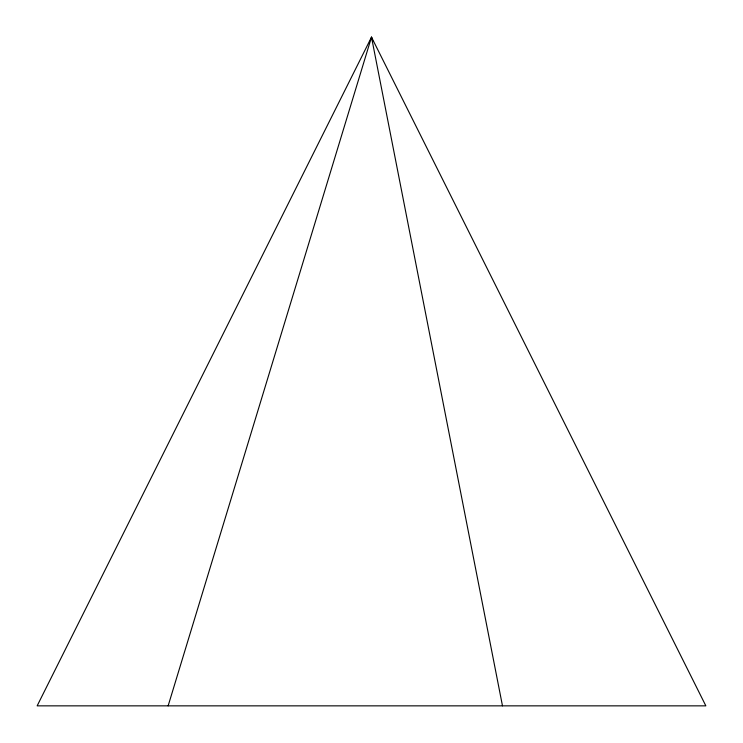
<?xml version="1.0" encoding="UTF-8"?>
<svg xmlns="http://www.w3.org/2000/svg" width="743" height="743" viewBox="0 0 743 743"><rect width="100%" height="100%" fill="white"/><g stroke="black" fill="none" stroke-linecap="round" stroke-linejoin="round"><path stroke-width="1.11" d="M168.132 705.85L371.5 37.15L705.85 705.85L37.15 705.85L371.5 37.15L372.847 41.589M371.5 37.15L502.482 705.85"/></g></svg>
